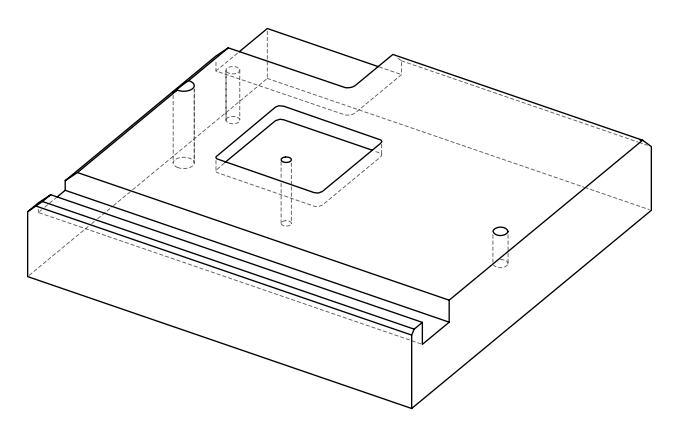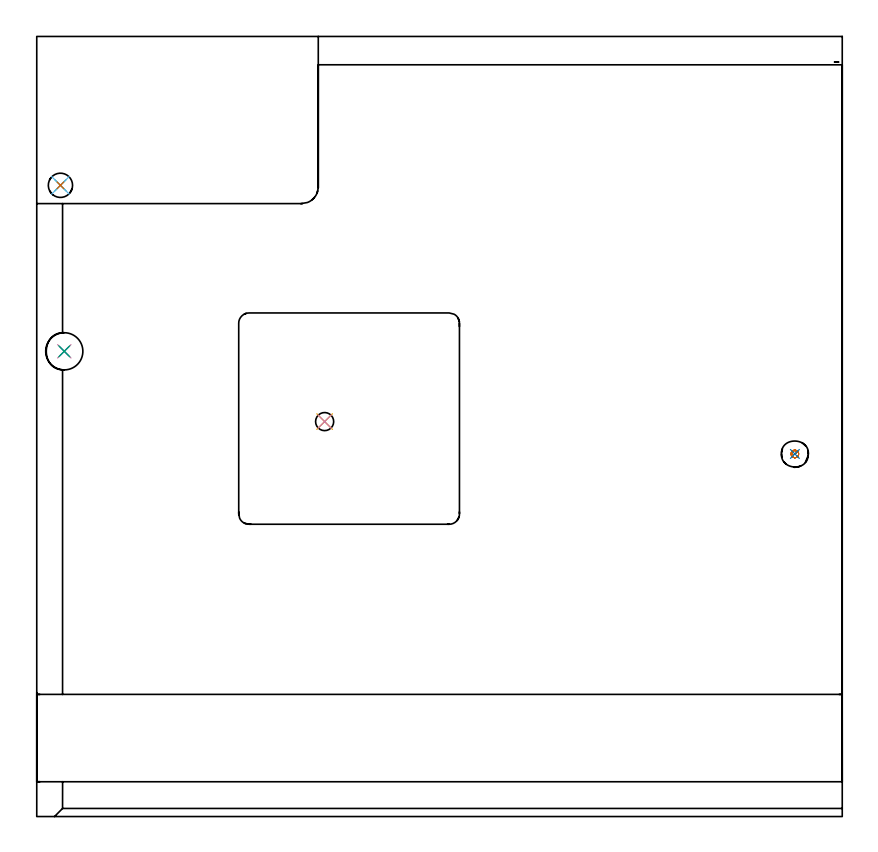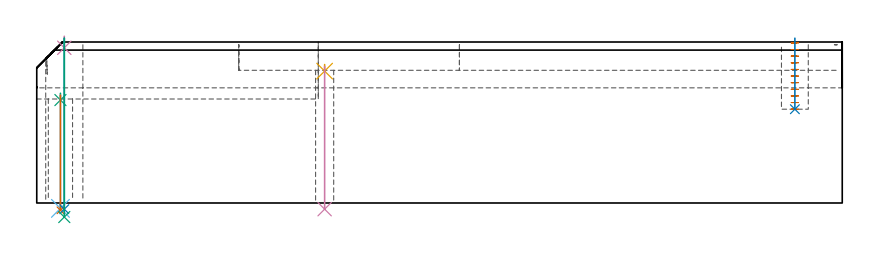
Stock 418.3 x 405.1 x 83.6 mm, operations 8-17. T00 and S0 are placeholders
(PLAN: 17 operations, 11 tool changes, 82.1 min)
(1 AREA_MILL | FG_CHAMFER_SURFACE | UGT0205_001 | 0.97 min | 2242 mm3)
(2 AREA_MILL_1 | FG_CHAMFER_SURFACE_1 | UGT0205_001 | 10.36 min | 24126 mm3)
(3 AREA_MILL_2 | FG_CHAMFER_SURFACE_2 | UGT0205_001 | 13.26 min | 30164 mm3)
(4 AREA_MILL_3 | FG_CHAMFER_SURFACE_3 | UGT0205_001 | 6.68 min | 3590 mm3)
(5 MILL_CORNER_NOTCH_RECTANGULAR | CORNER_NOTCH_RECTANGULAR | UGT0201_008 | Follow Part, ap 4, ae 75% | 21.62 min | 373742 mm3)
(6 MILL_RECTANGULAR_POCKET | POCKET_RECTANGULAR_STRAIGHT | NXT0201_013 | Follow Part, ap 2.5, ae 75% | 20.28 min | 184512 mm3)
(7 MILL_RECTANGULAR_SLOT | SLOT_RECTANGULAR | UGT0201_009 | Follow Part, ap 11.25, ae 75% | 6.26 min | 449785 mm3)
(8 MILL_BLIND_HOLE_FROM_SOLID_MATERIAL | STEP1POCKET | NXT0201_013 | Spiral | 0.87 min | 5264 mm3)
(9 BORE_BLIND_HOLE | STEP1POCKET | UGT0332_073 | 0.15 min | 0 mm3)
(10 SPOT_DRILL | STEP1HOLE | NXT0321_9005460120000 | 0.04 min | 32 mm3)
(11 SPOT_DRILL_1 | STEP1HOLE_1 | NXT0321_9005460120000 | 0.05 min | 139 mm3)
(12 SPOT_DRILL_2 | STEP1HOLE_2 | NXT0321_9005460120000 | 0.03 min | 10 mm3)
(13 DRILL_THROUGH_HOLE_INTO_CENTER | STEP1HOLE | NXT0301_042 | 0.24 min | 2105 mm3)
(14 DRILL_TO_ENLARGE_THROUGH_HOLE | STEP1HOLE | NXT0301_097 | 0.25 min | 4586 mm3)
(15 DRILL_THROUGH_HOLE_INTO_CENTER_1 | STEP1HOLE_1 | NXT0301_065 | 0.36 min | 5605 mm3)
(16 DRILL_TO_ENLARGE_THROUGH_HOLE_1 | STEP1HOLE_1 | UGT0301_260 | 0.37 min | 18216 mm3)
(17 DRILL_THROUGH_HOLE_INTO_CENTER_2 | STEP1HOLE_2 | NXT0301_065 | 0.3 min | 4779 mm3)
(TOOL UGT0205_001 | Chamfer Mill 20 x 3 x 45 deg. | D20 FL50 Z2)
(TOOL UGT0201_008 | End Mill 16 mm | D16 FL32 Z4)
(TOOL NXT0201_013 | ENDMILL 10mm | D10 FL30 Z4)
(TOOL UGT0201_009 | End Mill 45 mm | D45 FL63 Z6)
(TOOL UGT0332_073 | 13.8 mm Rough Boring Bar | D13.8)
(TOOL NXT0321_9005460120000 | NC Spot Drill, 142deg, 12mm, Carbide, Uncoated | D12 PA142 FL30 Z2)
(TOOL NXT0301_042 | Carbide Drill 7.1mm [860.1-0710-057A1-MM 2214] | D7.1 PA140 FL85 Z2)
(TOOL NXT0301_097 | Carbide Drill 12.6mm [860.1-1260-063A1-MM 2214] | D12.6 PA140 FL77 Z2)
(TOOL NXT0301_065 | Carbide Drill 9.4mm [860.1-0940-075A1-MM 2214] | D9.4 PA140 FL98 Z2)
(TOOL UGT0301_260 | Twist Drill 19.3 mm | D19.3 PA118 FL140 Z2)
(OP 8 MILL_BLIND_HOLE_FROM_SOLID_MATERIAL)
G17 G21 G94 G90
T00 M6
G54
G17 G0 G90 X393.7 Y188.3 S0 M3
G43 Z93.6 H0
Z83.155
G94 G3 X394.216 Y189.734 R0.81 F250.
X392.198 Y189.543 R1.434
X392.457 Y186.798 R1.95
X392.198 Y189.543 R-1.95
X392.327 Y188.17 R0.975
X393.7 Y188.3 R0.975
G0 Z79.709
G3 X394.216 Y189.734 R0.81
X392.198 Y189.543 R1.434
X392.457 Y186.798 R1.95
X392.198 Y189.543 R-1.95
X392.327 Y188.17 R0.975
X393.7 Y188.3 R0.975
G0 Z76.264
G3 X394.216 Y189.734 R0.81
X392.198 Y189.543 R1.434
X392.457 Y186.798 R1.95
X392.198 Y189.543 R-1.95
X392.327 Y188.17 R0.975
X393.7 Y188.3 R0.975
G0 Z72.818
G3 X394.216 Y189.734 R0.81
X392.198 Y189.543 R1.434
X392.457 Y186.798 R1.95
X392.198 Y189.543 R-1.95
X392.327 Y188.17 R0.975
X393.7 Y188.3 R0.975
G0 Z69.373
G3 X394.216 Y189.734 R0.81
X392.198 Y189.543 R1.434
X392.457 Y186.798 R1.95
X392.198 Y189.543 R-1.95
X392.327 Y188.17 R0.975
X393.7 Y188.3 R0.975
G0 Z65.927
G3 X394.216 Y189.734 R0.81
X392.198 Y189.543 R1.434
X392.457 Y186.798 R1.95
X392.198 Y189.543 R-1.95
X392.327 Y188.17 R0.975
X393.7 Y188.3 R0.975
G0 Z62.482
G3 X394.216 Y189.734 R0.81
X392.198 Y189.543 R1.434
X392.457 Y186.798 R1.95
X392.198 Y189.543 R-1.95
X392.327 Y188.17 R0.975
X393.7 Y188.3 R0.975
G0 Z59.036
G3 X394.216 Y189.734 R0.81
X392.198 Y189.543 R1.434
X392.457 Y186.798 R1.95
X392.198 Y189.543 R-1.95
X392.327 Y188.17 R0.975
X393.7 Y188.3 R0.975
G0 Z55.591
G3 X394.216 Y189.734 R0.81
X392.198 Y189.543 R1.434
X392.457 Y186.798 R1.95
X392.198 Y189.543 R-1.95
X392.327 Y188.17 R0.975
X393.7 Y188.3 R0.975
G0 Z52.145
G3 X394.216 Y189.734 R0.81
X392.198 Y189.543 R1.434
X392.457 Y186.798 R1.95
X392.198 Y189.543 R-1.95
X392.327 Y188.17 R0.975
X393.7 Y188.3 R0.975
G0 Z48.7
G3 X394.216 Y189.734 R0.81
X392.198 Y189.543 R1.434
X392.457 Y186.798 R1.95
X392.198 Y189.543 R-1.95
X392.327 Y188.17 R0.975
X393.7 Y188.3 R0.975
G0 Z93.6
M5
M2
(OP 9 BORE_BLIND_HOLE)
G17 G21 G94 G90
T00 M6
G54
G17 G0 G90 X393.7 Y188.3 S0 M3
G43 Z93.6 H0
G94 G85 G98 Z48.7 F250. R85.6
G80
M5
M2
(OP 10 SPOT_DRILL)
G17 G21 G94 G90
T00 M6
G54
G17 G0 G90 X12.3 Y327.8 S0 M3
G43 Z93.6 H0
G94 G81 G98 Z53.458 F250. R57.
G80
M5
M2
(OP 11 SPOT_DRILL_1)
G17 G21 G94 G90
T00 M6
G54
G17 G0 G90 X14.3 Y241.6 S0 M3
G43 Z93.6 H0
G94 G81 G98 Z80.6 F250. R86.6
G80
M5
M2
(OP 12 SPOT_DRILL_2)
G17 G21 G94 G90
T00 M6
G54
G17 G0 G90 X149.5 Y205.1 S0 M3
G43 Z93.6 H0
G94 G81 G98 Z68.495 F250. R71.9
G80
M5
M2
(OP 13 DRILL_THROUGH_HOLE_INTO_CENTER)
G17 G21 G94 G90
T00 M6
G54
G17 G0 G90 X12.3 Y327.8 S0 M3
G43 Z93.6 H1
G94 G73 G98 Z-2.792 F250. Q7.099 R56.
G80
M5
M2
(OP 14 DRILL_TO_ENLARGE_THROUGH_HOLE)
G17 G21 G94 G90
T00 M6
G54
G17 G0 G90 X12.3 Y327.8 S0 M3
G43 Z93.6 H1
G94 G73 G98 Z-3.793 F250. Q11.559 R56.
G80
M5
M2
(OP 15 DRILL_THROUGH_HOLE_INTO_CENTER_1)
G17 G21 G94 G90
T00 M6
G54
G17 G0 G90 X14.3 Y241.6 S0 M3
G43 Z93.6 H1
G94 G73 G98 Z-3.211 F250. Q8.681 R85.6
G80
M5
M2
(OP 16 DRILL_TO_ENLARGE_THROUGH_HOLE_1)
G17 G21 G94 G90
T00 M6
G54
G17 G0 G90 X14.3 Y241.6 S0 M3
G43 Z93.6 H0
G94 G73 G98 Z-7.298 F250. Q18.18 R85.6
G80
M5
M2
(OP 17 DRILL_THROUGH_HOLE_INTO_CENTER_2)
G17 G21 G94 G90
T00 M6
G54
G17 G0 G90 X149.5 Y205.1 S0 M3
G43 Z93.6 H1
G94 G73 G98 Z-3.211 F250. Q9.014 R70.9
G80
M5
M2
